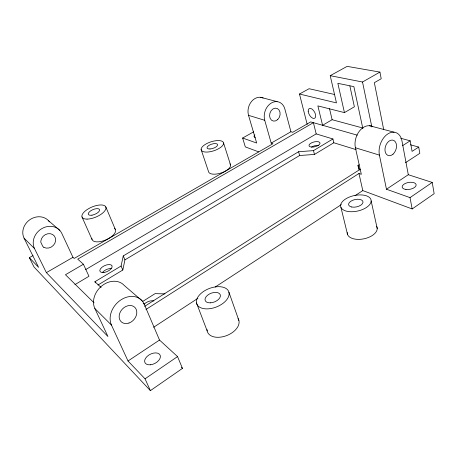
<?xml version="1.0" encoding="UTF-8"?>
<svg xmlns="http://www.w3.org/2000/svg" width="457" height="457" viewBox="0 0 457 457"><rect width="100%" height="100%" fill="white"/><g stroke="black" fill="none" stroke-linecap="round" stroke-linejoin="round"><path stroke-width="0.69" d="M97.947 285.014L122.813 270.018L124.932 259.856L123.253 255.914L298.621 151.735L313.485 150.621L332.919 138.968L333.821 142.761L356.094 149.639M122.813 270.018L121.094 266.02L123.253 255.914M33.001 255.606L29.339 257.662L34.012 266.974L150.393 390.638L182.463 368.382L177.55 356.586L159.516 340.054L144.269 304.253L143.195 303.322M355.026 195.665L362.795 190.586L412.163 208.952L434.15 193.688L432.225 182.434L408.301 174.723L386.462 189.238L379.424 155.112A16.115 10.962 -71.5 0 1 387.902 133.878A16.115 10.962 -71.5 0 1 401.937 140.83L408.301 174.723M150.393 390.638L145.035 378.819L177.55 356.586M386.462 189.238L410.015 197.624L432.225 182.434M142.093 300.769L124.378 285.574A18.948 15.298 -46.7 0 0 102.145 285.636A18.948 15.298 -46.7 0 0 94.839 308.504L111.457 325.064L128.011 360.99L159.516 340.054M153.643 327.258L197.864 298.364M215.196 287.042L341.282 204.645M405.485 162.692L419.817 153.323L418.721 147.08L410.483 144.8M418.721 147.08L412.083 151.376L410.163 140.813L400.726 138.26M145.926 309.503L358.956 173.5L361.321 174.317L355.403 147.76A15.509 10.877 -71.8 0 1 359.539 130.936A15.509 10.877 -71.8 0 1 372.312 126.52M402.446 145.737L410.163 140.813M144.658 306.339L360.259 169.261M142.561 301.54L155.066 293.645L164.954 293.874M358.876 169.541L357.968 165.468L359.156 164.714M124.932 259.856L299.621 155.511L314.456 154.437L333.821 142.761M95.422 282.877L94.896 281.735L121.094 266.02M74.914 284.631L88.966 276.279L83.42 264.243L77.73 259.13L313.399 122.676L316.193 133.901L332.919 138.968M85.693 269.567L316.193 133.901M83.42 264.243L65.46 274.737L94.091 302.86M362.972 128.051L332.119 119.711L322.585 125.287L317.872 105.887L344.441 112.611L354.386 106.789L349.868 85.95M49.487 221.874A15.161 13.322 -38.5 0 0 30.385 219.349A15.161 13.322 -38.5 0 0 24.061 238.16L34.504 248.568L46.38 272.629L72.96 257.314L74.194 258.433L272.932 143.709L271.201 143.11L264.74 120.305A13.207 10.305 -73.3 0 1 271.561 102.882A13.207 10.305 -73.3 0 1 284.882 109.086L290.926 131.742L292.697 132.296L310.697 121.905L357.248 135.152M271.201 143.11L290.926 131.742M307.178 124.367L299.478 94.022L336.455 102.894L330.222 75.679L362.515 82.009L379.921 72.092L381.212 78.741L374.346 82.694L383.726 129.737M258.588 151.838L245.318 146.897L242.627 138.025L253.612 131.862M330.222 75.679L347.137 66.362L379.921 72.092M299.478 94.022L309.086 88.721L334.667 94.513M369.576 125.732L394.043 132.187M260.604 97.284L277.142 101.654M355.403 147.76L379.424 155.112M263.158 98.009A12.796 10.168 -73.7 0 0 251.601 101.374A12.796 10.168 -73.7 0 0 248.528 115.335L264.74 120.305M242.627 138.025L256.668 143.024L248.528 115.335M48.625 220.794L59.833 230.414M94.896 281.735L101.128 287.459M181.429 367.417L182.463 368.382M46.38 272.629L107.955 336.518L94.839 308.504M29.339 257.662L38.594 267.345L24.061 238.16M128.011 360.99L145.035 378.819M72.96 257.314L61.786 233.367A15.709 13.653 -40.3 0 0 42.13 228.443A15.709 13.653 -40.3 0 0 34.504 248.568M81.997 216.938L92.04 239.502M105.824 206.975L115.398 229.58M357.968 165.468L359.733 169.998M196.47 302.928L207.187 330.959M228.923 292.206A17.138 9.911 -21.1 0 1 206.855 308.892A17.138 9.911 -21.1 0 1 202.451 292.229A17.138 9.911 -21.1 0 1 228.923 292.206L238.885 320.471M201.12 149.548L208.472 171.432A11.539 4.958 -18.1 0 0 221.691 172.786A11.539 4.958 -18.1 0 0 229.968 163.829M223.564 142.955A11.722 4.701 -18.1 0 1 207.432 152.055A11.722 4.701 -18.1 0 1 206.056 143.955A11.722 4.701 -18.1 0 1 223.564 142.955L230.568 164.988M298.621 151.735L299.621 155.511M313.485 150.621L314.456 154.437M340.945 207.421L347.594 234.687M329.52 108.663L332.119 119.711M358.956 173.5L362.795 190.586M344.441 112.611L337.854 83.328L353.872 86.63L362.807 128.326M371.158 200.96A15.549 7.935 -12.2 0 1 348.131 211.5A15.549 7.935 -12.2 0 1 348.32 197.498A15.549 7.935 -12.2 0 1 371.158 200.96L377.225 228.563M362.515 82.009L371.844 126.943M410.015 197.624L412.163 208.952M255.274 137.483A5.335 2.159 -16.4 0 1 254.886 134.866M144.532 303.791A7.398 4.073 -24.4 0 1 153.849 300.917M311.88 146.925A5.667 2.468 -14.3 0 1 318.552 145.389M102.688 272.189A6.627 3.245 -24.6 0 1 111.228 268.482M111.457 325.064A19.845 15.669 -47.9 0 1 121.231 299.683A19.845 15.669 -47.9 0 1 144.269 304.253M114.421 228.409A12.693 5.684 -23.4 0 1 106.332 239.702A12.693 5.684 -23.4 0 1 91.891 238.497M238.057 318.626A16.738 10.305 -21.5 0 1 225.964 335.849A16.738 10.305 -21.5 0 1 207.055 329.583M376.711 226.455A15.224 8.289 -11.6 0 1 363.921 238.822A15.224 8.289 -11.6 0 1 347.223 232.562M43.838 247.306L42.889 246.557L40.85 242.364L40.822 241.096A7.855 6.826 -40.3 0 1 50.299 233.693A7.855 6.826 -40.3 0 1 54.897 243.164A7.855 6.826 -40.3 0 1 43.838 247.306M150.376 364.795A8.472 5.141 -26.9 0 0 160.173 355.266A8.472 5.141 -26.9 0 0 146.994 356.54A8.472 5.141 -26.9 0 0 150.376 364.795M405.97 189.461A7.095 3.502 -9.8 0 0 416.161 184.799A7.095 3.502 -9.8 0 0 405.336 183.417A7.095 3.502 -9.8 0 0 405.97 189.461M103.928 272.498A6.649 3.222 -24.5 0 0 112.062 265.883A6.649 3.222 -24.5 0 0 101.945 267.271A6.649 3.222 -24.5 0 0 103.928 272.498M311.423 147.063A5.678 2.445 -14.4 0 0 320.037 143.378A5.678 2.445 -14.4 0 0 312.085 142.584A5.678 2.445 -14.4 0 0 311.423 147.063M277.696 119.597A6.604 5.153 -73.3 0 0 277.308 108.526A6.604 5.153 -73.3 0 0 269.579 115.798A6.604 5.153 -73.3 0 0 277.696 119.597M393.026 154.18A8.06 5.484 -71.5 0 0 394.22 140.699A8.06 5.484 -71.5 0 0 384.994 148.782A8.06 5.484 -71.5 0 0 393.026 154.18M128.954 323.042A9.923 7.832 -47.9 0 0 135.089 307.63A9.923 7.832 -47.9 0 0 119.883 312.914A9.923 7.832 -47.9 0 0 128.954 323.042M308.195 111.165A5.575 2.959 60.6 0 0 314.039 118.466A5.575 2.959 60.6 0 0 313.605 110.594A5.575 2.959 60.6 0 0 308.195 111.165M209.974 148.982A5.541 2.222 -18.1 0 0 217.635 144.698A5.541 2.222 -18.1 0 0 209.392 145.132A5.541 2.222 -18.1 0 0 209.974 148.982M87.064 219.114A12.916 5.404 -23 0 0 105.973 208.432A12.916 5.404 -23 0 0 88.784 208.558A12.916 5.404 -23 0 0 87.064 219.114M91.966 215.196A6.107 2.553 -23 0 0 99.569 209.592A6.107 2.553 -23 0 0 90.297 211.1A6.107 2.553 -23 0 0 91.966 215.196M210.351 302.837A8.072 4.667 -21.1 0 0 220.251 294.736A8.072 4.667 -21.1 0 0 207.535 295.262A8.072 4.667 -21.1 0 0 210.351 302.837M351.753 207.015A7.346 3.747 -12.2 0 0 363.012 202.348A7.346 3.747 -12.2 0 0 352.644 200.286A7.346 3.747 -12.2 0 0 351.753 207.015"/></g></svg>
